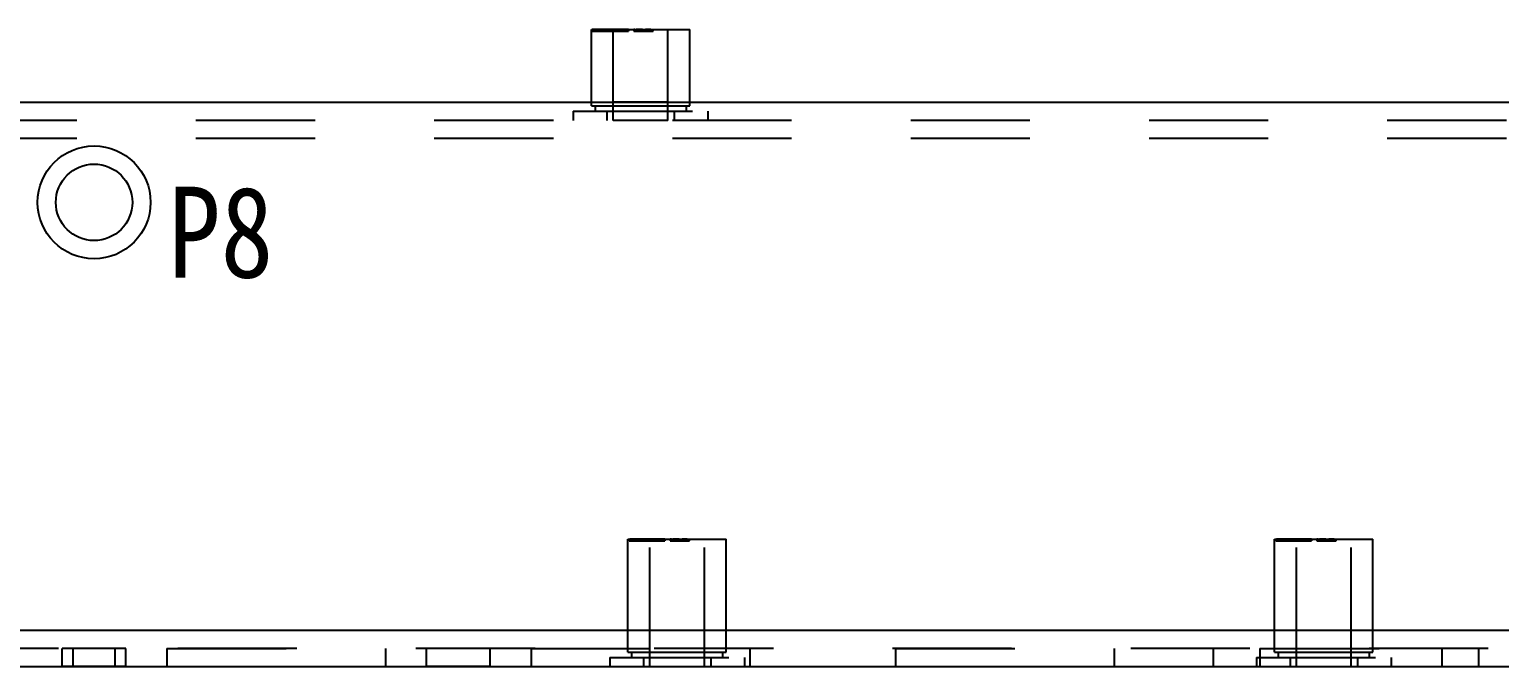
# Model space of a CAD drawing. Header units: millimetres. Extents: x 1262 to 3787, y 0 to 841.
# Drawn here: x 3001.7 to 3082.4, y 627.2 to 662.2 of the extents above; entities that cross this region are included whole.
import ezdxf

# ---------------------------------------------------------------- set-up
doc = ezdxf.new("R2010")
doc.units = ezdxf.units.MM
doc.header["$LTSCALE"] = 65.395
doc.linetypes.add('HIDDEN', pattern=[0.2, 0.1, -0.1])
doc.layers.get('0').update_dxf_attribs({"linetype": 'CONTINUOUS'})
doc.layers.add('02___PRT_ALL_AXES', color=7, linetype='CONTINUOUS')
doc.layers.add('DEFAULT_2', color=8, linetype='HIDDEN')
doc.styles.get("Standard").update_dxf_attribs({"font": 'txt', "width": 0.85})

msp = doc.modelspace()

# ---------------------------------------------------------------- linework, layer by layer
at = {"color": 7, "linetype": 'Continuous'}
for p, q in [((3032.51, 658.158), (3032.51, 662.158)), ((3037.91, 658.158), (3037.91, 662.158))]:
    msp.add_line(p, q, dxfattribs=at)
at = {"color": 3, "linetype": 'Continuous'}
for p, q in [((2749.21, 658.158), (3161.21, 658.158)), ((2749.21, 629.158), (3161.21, 629.158)), ((2975.994, 627.158), (3160.21, 627.158))]:
    msp.add_line(p, q, dxfattribs=at)
msp.add_circle((3005.21, 652.658), 3.1, dxfattribs=at)
at = {"color": 7, "linetype": 'Continuous'}
msp.add_circle((3005.21, 652.658), 2.1, dxfattribs=at)
at = {"layer": '02___PRT_ALL_AXES', "color": 7, "linetype": 'Continuous'}
for p, q in [((3032.51, 662.158), (3037.91, 662.158)), ((3032.51, 658.158), (3032.51, 662.158)), ((3037.91, 658.158), (3037.91, 662.158))]:
    msp.add_line(p, q, dxfattribs=at)
at = {"layer": '02___PRT_ALL_AXES', "color": 8, "linetype": 'HIDDEN'}
for p, q in [((3033.71, 657.158), (3033.71, 662.158)), ((3036.71, 657.158), (3036.71, 662.158)), ((3032.51, 657.958), (3032.51, 658.158)), ((3036.71, 658.158), (3033.71, 658.158)), ((3037.91, 657.958), (3037.91, 658.158)), ((3036.71, 657.158), (3033.71, 657.158)), ((3034.51, 634.158), (3039.91, 634.158)), ((3034.51, 627.958), (3034.51, 634.158)), ((3035.71, 627.158), (3035.71, 634.158)), ((3038.71, 627.158), (3038.71, 634.158)), ((3039.91, 627.958), (3039.91, 634.158)), ((3070.01, 634.158), (3075.41, 634.158)), ((3070.01, 627.958), (3070.01, 634.158)), ((3071.21, 627.158), (3071.21, 634.158)), ((3074.21, 627.158), (3074.21, 634.158)), ((3075.41, 627.958), (3075.41, 634.158)), ((3006.96, 628.158), (3003.46, 628.158)), ((3003.46, 627.158), (3003.46, 628.158)), ((3004.06, 627.158), (3004.06, 628.158)), ((3006.36, 627.158), (3006.36, 628.158)), ((3006.96, 627.158), (3006.96, 628.158)), ((3009.21, 628.158), (3021.21, 628.158)), ((3009.21, 628.158), (3009.21, 627.158)), ((3021.21, 628.158), (3021.21, 627.158)), ((3026.96, 628.158), (3023.46, 628.158)), ((3023.46, 627.158), (3023.46, 628.158)), ((3026.96, 627.158), (3026.96, 628.158)), ((3029.21, 628.158), (3041.21, 628.158)), ((3029.21, 628.158), (3029.21, 627.158)), ((3041.21, 628.158), (3041.21, 627.158)), ((3049.21, 628.158), (3061.21, 628.158)), ((3049.21, 628.158), (3049.21, 627.158)), ((3061.21, 628.158), (3061.21, 627.158)), ((3069.21, 628.158), (3081.21, 628.158)), ((3069.21, 628.158), (3069.21, 627.158)), ((3081.21, 628.158), (3081.21, 627.158)), ((3006.96, 627.158), (3003.46, 627.158)), ((3009.21, 627.158), (3021.21, 627.158)), ((3026.96, 627.158), (3023.46, 627.158)), ((3029.21, 627.158), (3041.21, 627.158)), ((3049.21, 627.158), (3061.21, 627.158)), ((3069.21, 627.158), (3081.21, 627.158))]:
    msp.add_line(p, q, dxfattribs=at)
at = {"layer": 'DEFAULT_2', "color": 8, "linetype": 'HIDDEN'}
for p, q in [((3032.562, 662.158), (3032.56, 662.158)), ((3032.56, 662.158), (3032.56, 662.058)), ((3032.56, 662.058), (3034.543, 662.058)), ((3032.562, 662.058), (3032.562, 662.158)), ((3034.543, 662.158), (3032.591, 662.158)), ((3032.591, 662.058), (3032.591, 662.158)), ((3032.599, 662.158), (3032.599, 662.058)), ((3032.633, 662.158), (3032.633, 662.058)), ((3032.665, 662.158), (3032.665, 662.058)), ((3032.668, 662.158), (3032.668, 662.058)), ((3032.668, 662.158), (3032.668, 662.058)), ((3032.693, 662.158), (3032.693, 662.058)), ((3032.696, 662.158), (3032.696, 662.058)), ((3032.718, 662.158), (3032.718, 662.058)), ((3032.732, 662.158), (3032.732, 662.058)), ((3032.749, 662.158), (3032.749, 662.058)), ((3032.763, 662.158), (3032.763, 662.058)), ((3032.787, 662.158), (3032.787, 662.058)), ((3032.807, 662.158), (3032.807, 662.058)), ((3032.814, 662.158), (3032.814, 662.058)), ((3032.846, 662.158), (3032.846, 662.058)), ((3032.848, 662.158), (3032.848, 662.058)), ((3032.879, 662.158), (3032.879, 662.058)), ((3032.907, 662.158), (3032.907, 662.058)), ((3032.915, 662.158), (3032.915, 662.058)), ((3032.959, 662.158), (3032.959, 662.058)), ((3032.987, 662.158), (3032.987, 662.058)), ((3033.042, 662.158), (3033.042, 662.058)), ((3033.056, 662.158), (3033.056, 662.058)), ((3033.061, 662.158), (3033.061, 662.058)), ((3033.081, 662.158), (3033.081, 662.058)), ((3033.093, 662.158), (3033.093, 662.058)), ((3033.106, 662.158), (3033.106, 662.058)), ((3033.108, 662.158), (3033.108, 662.058)), ((3033.141, 662.158), (3033.141, 662.058)), ((3033.174, 662.158), (3033.174, 662.058)), ((3033.184, 662.158), (3033.184, 662.058)), ((3033.212, 662.158), (3033.212, 662.058)), ((3033.214, 662.158), (3033.214, 662.058)), ((3033.237, 662.158), (3033.237, 662.058)), ((3033.242, 662.158), (3033.242, 662.058)), ((3033.262, 662.158), (3033.262, 662.058)), ((3033.286, 662.158), (3033.286, 662.058)), ((3033.374, 662.158), (3033.374, 662.058)), ((3033.38, 662.158), (3033.38, 662.058)), ((3033.384, 662.158), (3033.384, 662.058)), ((3033.408, 662.158), (3033.408, 662.058)), ((3033.41, 662.158), (3033.41, 662.058)), ((3033.419, 662.158), (3033.419, 662.058)), ((3033.442, 662.158), (3033.442, 662.058)), ((3033.451, 662.158), (3033.451, 662.058)), ((3033.453, 662.158), (3033.453, 662.058)), ((3033.477, 662.158), (3033.477, 662.058)), ((3033.478, 662.158), (3033.478, 662.058)), ((3033.481, 662.158), (3033.481, 662.058)), ((3033.507, 662.158), (3033.507, 662.058)), ((3033.575, 662.158), (3033.575, 662.058)), ((3033.599, 662.158), (3033.599, 662.058)), ((3033.603, 662.158), (3033.603, 662.058)), ((3033.606, 662.158), (3033.606, 662.058)), ((3033.618, 662.158), (3033.618, 662.058)), ((3033.619, 662.158), (3033.619, 662.058)), ((3033.624, 662.158), (3033.624, 662.058)), ((3033.633, 662.158), (3033.633, 662.058)), ((3033.637, 662.158), (3033.637, 662.058)), ((3033.662, 662.158), (3033.662, 662.058)), ((3033.687, 662.158), (3033.687, 662.058)), ((3033.703, 662.158), (3033.703, 662.058)), ((3033.707, 662.158), (3033.707, 662.058)), ((3033.717, 662.158), (3033.717, 662.058)), ((3033.723, 662.158), (3033.723, 662.058)), ((3033.741, 662.158), (3033.741, 662.058)), ((3033.743, 662.058), (3033.743, 662.158)), ((3033.751, 662.158), (3033.751, 662.058)), ((3033.792, 662.158), (3033.792, 662.058)), ((3033.82, 662.158), (3033.82, 662.058)), ((3033.83, 662.158), (3033.83, 662.058)), ((3033.862, 662.158), (3033.862, 662.058)), ((3033.865, 662.158), (3033.865, 662.058)), ((3033.888, 662.158), (3033.888, 662.058)), ((3033.896, 662.058), (3033.896, 662.158)), ((3033.903, 662.158), (3033.903, 662.058)), ((3033.906, 662.158), (3033.906, 662.058)), ((3033.91, 662.158), (3033.91, 662.058)), ((3033.927, 662.158), (3033.927, 662.058)), ((3033.969, 662.158), (3033.969, 662.058)), ((3033.971, 662.158), (3033.971, 662.058)), ((3033.972, 662.158), (3033.972, 662.058)), ((3033.977, 662.158), (3033.977, 662.058)), ((3033.983, 662.158), (3033.983, 662.058)), ((3033.999, 662.158), (3033.999, 662.058)), ((3034.024, 662.158), (3034.024, 662.058)), ((3034.027, 662.158), (3034.027, 662.058)), ((3034.066, 662.158), (3034.066, 662.058)), ((3034.068, 662.158), (3034.068, 662.058)), ((3034.068, 662.158), (3034.068, 662.058)), ((3034.074, 662.158), (3034.074, 662.058)), ((3034.087, 662.158), (3034.087, 662.058)), ((3034.095, 662.158), (3034.095, 662.058)), ((3034.131, 662.158), (3034.131, 662.058)), ((3034.139, 662.158), (3034.139, 662.058)), ((3034.141, 662.158), (3034.141, 662.058)), ((3034.143, 662.158), (3034.143, 662.058)), ((3034.171, 662.158), (3034.171, 662.058)), ((3034.18, 662.158), (3034.18, 662.058)), ((3034.21, 662.158), (3034.21, 662.058)), ((3034.243, 662.158), (3034.243, 662.058)), ((3034.261, 662.158), (3034.261, 662.058)), ((3034.315, 662.158), (3034.315, 662.058)), ((3034.316, 662.158), (3034.316, 662.058)), ((3034.352, 662.158), (3034.352, 662.058)), ((3034.393, 662.158), (3034.393, 662.058)), ((3034.425, 662.158), (3034.425, 662.058)), ((3034.428, 662.158), (3034.428, 662.058)), ((3034.466, 662.158), (3034.466, 662.058)), ((3034.515, 662.158), (3034.515, 662.058)), ((3034.517, 662.158), (3034.517, 662.058)), ((3034.543, 662.158), (3034.543, 662.058)), ((3034.9, 662.158), (3034.832, 662.158)), ((3034.832, 662.158), (3034.832, 662.058)), ((3034.832, 662.058), (3035.898, 662.058)), ((3034.9, 662.058), (3034.9, 662.158)), ((3035.319, 662.158), (3034.972, 662.158)), ((3034.972, 662.158), (3034.972, 662.058)), ((3035.019, 662.158), (3035.019, 662.058)), ((3035.027, 662.058), (3035.027, 662.158)), ((3035.319, 662.058), (3035.319, 662.158)), ((3035.395, 662.158), (3035.395, 662.058)), ((3035.775, 662.158), (3035.486, 662.158)), ((3035.486, 662.058), (3035.486, 662.158)), ((3035.643, 662.158), (3035.643, 662.058)), ((3035.72, 662.158), (3035.72, 662.058)), ((3035.775, 662.058), (3035.775, 662.158)), ((3035.83, 662.158), (3035.83, 662.058)), ((3035.898, 662.058), (3035.898, 662.158)), ((3032.51, 657.958), (3032.51, 658.158)), ((3032.51, 657.958), (3037.91, 657.958)), ((3032.71, 657.958), (3032.71, 657.658)), ((3037.71, 657.958), (3037.71, 657.658)), ((3037.91, 657.958), (3037.91, 658.158)), ((3161.21, 657.158), (2749.21, 657.158)), ((3031.515, 657.658), (3038.905, 657.658)), ((3031.515, 657.658), (3031.515, 657.158)), ((3033.362, 657.658), (3033.362, 657.158)), ((3037.057, 657.658), (3037.057, 657.158)), ((3038.905, 657.658), (3038.905, 657.158)), ((3161.21, 656.158), (2749.21, 656.158)), ((3034.51, 627.958), (3034.51, 634.158)), ((3034.585, 634.058), (3034.585, 634.158)), ((3034.585, 634.058), (3036.543, 634.058)), ((3036.543, 634.158), (3034.616, 634.158)), ((3034.616, 634.058), (3034.616, 634.158)), ((3035.237, 634.158), (3035.237, 634.058)), ((3035.242, 634.158), (3035.242, 634.058)), ((3035.262, 634.158), (3035.262, 634.058)), ((3035.286, 634.158), (3035.286, 634.058)), ((3035.365, 634.158), (3035.365, 634.058)), ((3035.38, 634.158), (3035.38, 634.058)), ((3035.384, 634.158), (3035.384, 634.058)), ((3035.393, 634.158), (3035.393, 634.058)), ((3035.408, 634.158), (3035.408, 634.058)), ((3035.41, 634.158), (3035.41, 634.058)), ((3035.419, 634.158), (3035.419, 634.058)), ((3035.442, 634.158), (3035.442, 634.058)), ((3035.451, 634.158), (3035.451, 634.058)), ((3035.453, 634.158), (3035.453, 634.058)), ((3035.469, 634.158), (3035.469, 634.058)), ((3035.477, 634.158), (3035.477, 634.058)), ((3035.481, 634.158), (3035.481, 634.058)), ((3035.529, 634.158), (3035.529, 634.058)), ((3035.575, 634.158), (3035.575, 634.058)), ((3035.599, 634.158), (3035.599, 634.058)), ((3035.603, 634.158), (3035.603, 634.058)), ((3035.606, 634.158), (3035.606, 634.058)), ((3035.618, 634.158), (3035.618, 634.058)), ((3035.619, 634.158), (3035.619, 634.058)), ((3035.624, 634.158), (3035.624, 634.058)), ((3035.633, 634.158), (3035.633, 634.058)), ((3035.637, 634.158), (3035.637, 634.058)), ((3035.662, 634.158), (3035.662, 634.058)), ((3035.687, 634.158), (3035.687, 634.058)), ((3035.703, 634.158), (3035.703, 634.058)), ((3035.707, 634.158), (3035.707, 634.058)), ((3035.717, 634.158), (3035.717, 634.058)), ((3035.723, 634.158), (3035.723, 634.058)), ((3035.741, 634.158), (3035.741, 634.058)), ((3035.743, 634.058), (3035.743, 634.158)), ((3035.751, 634.158), (3035.751, 634.058)), ((3035.792, 634.158), (3035.792, 634.058)), ((3035.82, 634.158), (3035.82, 634.058)), ((3035.83, 634.158), (3035.83, 634.058)), ((3035.862, 634.158), (3035.862, 634.058)), ((3035.865, 634.158), (3035.865, 634.058)), ((3035.888, 634.158), (3035.888, 634.058)), ((3035.896, 634.058), (3035.896, 634.158)), ((3035.903, 634.158), (3035.903, 634.058)), ((3035.906, 634.158), (3035.906, 634.058)), ((3035.91, 634.158), (3035.91, 634.058)), ((3035.927, 634.158), (3035.927, 634.058)), ((3035.969, 634.158), (3035.969, 634.058)), ((3035.971, 634.158), (3035.971, 634.058)), ((3035.972, 634.158), (3035.972, 634.058)), ((3035.977, 634.158), (3035.977, 634.058)), ((3035.983, 634.158), (3035.983, 634.058)), ((3035.999, 634.158), (3035.999, 634.058)), ((3036.024, 634.158), (3036.024, 634.058)), ((3036.027, 634.158), (3036.027, 634.058)), ((3036.066, 634.158), (3036.066, 634.058)), ((3036.068, 634.158), (3036.068, 634.058)), ((3036.068, 634.158), (3036.068, 634.058)), ((3036.074, 634.158), (3036.074, 634.058)), ((3036.087, 634.158), (3036.087, 634.058)), ((3036.095, 634.158), (3036.095, 634.058)), ((3036.131, 634.158), (3036.131, 634.058)), ((3036.139, 634.158), (3036.139, 634.058)), ((3036.141, 634.158), (3036.141, 634.058)), ((3036.143, 634.158), (3036.143, 634.058)), ((3036.171, 634.158), (3036.171, 634.058)), ((3036.18, 634.158), (3036.18, 634.058)), ((3036.21, 634.158), (3036.21, 634.058)), ((3036.243, 634.158), (3036.243, 634.058)), ((3036.261, 634.158), (3036.261, 634.058)), ((3036.315, 634.158), (3036.315, 634.058)), ((3036.316, 634.158), (3036.316, 634.058)), ((3036.352, 634.158), (3036.352, 634.058)), ((3036.393, 634.158), (3036.393, 634.058)), ((3036.425, 634.158), (3036.425, 634.058)), ((3036.428, 634.158), (3036.428, 634.058)), ((3036.466, 634.158), (3036.466, 634.058)), ((3036.515, 634.158), (3036.515, 634.058)), ((3036.517, 634.158), (3036.517, 634.058)), ((3036.543, 634.158), (3036.543, 634.058)), ((3036.9, 634.158), (3036.832, 634.158)), ((3036.832, 634.158), (3036.832, 634.058)), ((3036.832, 634.058), (3037.898, 634.058)), ((3036.9, 634.058), (3036.9, 634.158)), ((3037.319, 634.158), (3036.972, 634.158)), ((3036.972, 634.158), (3036.972, 634.058)), ((3037.019, 634.158), (3037.019, 634.058)), ((3037.027, 634.058), (3037.027, 634.158)), ((3037.319, 634.058), (3037.319, 634.158)), ((3037.395, 634.158), (3037.395, 634.058)), ((3037.775, 634.158), (3037.486, 634.158)), ((3037.486, 634.058), (3037.486, 634.158)), ((3037.643, 634.158), (3037.643, 634.058)), ((3037.72, 634.158), (3037.72, 634.058)), ((3037.775, 634.058), (3037.775, 634.158)), ((3037.83, 634.158), (3037.83, 634.058)), ((3037.898, 634.058), (3037.898, 634.158)), ((3039.91, 627.958), (3039.91, 634.158)), ((3070.01, 627.958), (3070.01, 634.158)), ((3070.085, 634.058), (3070.085, 634.158)), ((3070.085, 634.058), (3072.043, 634.058)), ((3072.043, 634.158), (3070.116, 634.158)), ((3070.116, 634.058), (3070.116, 634.158)), ((3070.737, 634.158), (3070.737, 634.058)), ((3070.742, 634.158), (3070.742, 634.058)), ((3070.762, 634.158), (3070.762, 634.058)), ((3070.786, 634.158), (3070.786, 634.058)), ((3070.865, 634.158), (3070.865, 634.058)), ((3070.88, 634.158), (3070.88, 634.058)), ((3070.884, 634.158), (3070.884, 634.058)), ((3070.893, 634.158), (3070.893, 634.058)), ((3070.908, 634.158), (3070.908, 634.058)), ((3070.91, 634.158), (3070.91, 634.058)), ((3070.919, 634.158), (3070.919, 634.058)), ((3070.942, 634.158), (3070.942, 634.058)), ((3070.951, 634.158), (3070.951, 634.058)), ((3070.953, 634.158), (3070.953, 634.058)), ((3070.969, 634.158), (3070.969, 634.058)), ((3070.977, 634.158), (3070.977, 634.058)), ((3070.981, 634.158), (3070.981, 634.058)), ((3071.029, 634.158), (3071.029, 634.058)), ((3071.075, 634.158), (3071.075, 634.058)), ((3071.099, 634.158), (3071.099, 634.058)), ((3071.103, 634.158), (3071.103, 634.058)), ((3071.106, 634.158), (3071.106, 634.058)), ((3071.118, 634.158), (3071.118, 634.058)), ((3071.119, 634.158), (3071.119, 634.058)), ((3071.124, 634.158), (3071.124, 634.058)), ((3071.133, 634.158), (3071.133, 634.058)), ((3071.137, 634.158), (3071.137, 634.058)), ((3071.162, 634.158), (3071.162, 634.058)), ((3071.187, 634.158), (3071.187, 634.058)), ((3071.203, 634.158), (3071.203, 634.058)), ((3071.207, 634.158), (3071.207, 634.058)), ((3071.217, 634.158), (3071.217, 634.058)), ((3071.223, 634.158), (3071.223, 634.058)), ((3071.241, 634.158), (3071.241, 634.058)), ((3071.243, 634.058), (3071.243, 634.158)), ((3071.251, 634.158), (3071.251, 634.058)), ((3071.292, 634.158), (3071.292, 634.058)), ((3071.32, 634.158), (3071.32, 634.058)), ((3071.33, 634.158), (3071.33, 634.058)), ((3071.362, 634.158), (3071.362, 634.058)), ((3071.365, 634.158), (3071.365, 634.058)), ((3071.388, 634.158), (3071.388, 634.058)), ((3071.396, 634.058), (3071.396, 634.158)), ((3071.403, 634.158), (3071.403, 634.058)), ((3071.406, 634.158), (3071.406, 634.058)), ((3071.41, 634.158), (3071.41, 634.058)), ((3071.427, 634.158), (3071.427, 634.058)), ((3071.469, 634.158), (3071.469, 634.058)), ((3071.471, 634.158), (3071.471, 634.058)), ((3071.472, 634.158), (3071.472, 634.058)), ((3071.477, 634.158), (3071.477, 634.058)), ((3071.483, 634.158), (3071.483, 634.058)), ((3071.499, 634.158), (3071.499, 634.058)), ((3071.524, 634.158), (3071.524, 634.058)), ((3071.527, 634.158), (3071.527, 634.058)), ((3071.566, 634.158), (3071.566, 634.058)), ((3071.568, 634.158), (3071.568, 634.058)), ((3071.568, 634.158), (3071.568, 634.058)), ((3071.574, 634.158), (3071.574, 634.058)), ((3071.587, 634.158), (3071.587, 634.058)), ((3071.595, 634.158), (3071.595, 634.058)), ((3071.631, 634.158), (3071.631, 634.058)), ((3071.639, 634.158), (3071.639, 634.058)), ((3071.641, 634.158), (3071.641, 634.058)), ((3071.643, 634.158), (3071.643, 634.058)), ((3071.671, 634.158), (3071.671, 634.058)), ((3071.68, 634.158), (3071.68, 634.058)), ((3071.71, 634.158), (3071.71, 634.058)), ((3071.743, 634.158), (3071.743, 634.058)), ((3071.761, 634.158), (3071.761, 634.058)), ((3071.815, 634.158), (3071.815, 634.058)), ((3071.816, 634.158), (3071.816, 634.058)), ((3071.852, 634.158), (3071.852, 634.058)), ((3071.893, 634.158), (3071.893, 634.058)), ((3071.925, 634.158), (3071.925, 634.058)), ((3071.928, 634.158), (3071.928, 634.058)), ((3071.966, 634.158), (3071.966, 634.058)), ((3072.015, 634.158), (3072.015, 634.058)), ((3072.017, 634.158), (3072.017, 634.058)), ((3072.043, 634.158), (3072.043, 634.058)), ((3072.4, 634.158), (3072.332, 634.158)), ((3072.332, 634.158), (3072.332, 634.058)), ((3072.332, 634.058), (3073.398, 634.058)), ((3072.4, 634.058), (3072.4, 634.158)), ((3072.819, 634.158), (3072.472, 634.158)), ((3072.472, 634.158), (3072.472, 634.058)), ((3072.519, 634.158), (3072.519, 634.058)), ((3072.527, 634.058), (3072.527, 634.158)), ((3072.819, 634.058), (3072.819, 634.158)), ((3072.895, 634.158), (3072.895, 634.058)), ((3073.275, 634.158), (3072.986, 634.158)), ((3072.986, 634.058), (3072.986, 634.158)), ((3073.143, 634.158), (3073.143, 634.058)), ((3073.22, 634.158), (3073.22, 634.058)), ((3073.275, 634.058), (3073.275, 634.158)), ((3073.33, 634.158), (3073.33, 634.058)), ((3073.398, 634.058), (3073.398, 634.158)), ((3075.41, 627.958), (3075.41, 634.158)), ((3160.21, 628.158), (2974.68, 628.158)), ((3034.51, 627.958), (3039.91, 627.958)), ((3034.71, 627.958), (3034.71, 627.658)), ((3039.71, 627.958), (3039.71, 627.658)), ((3066.66, 627.158), (3066.66, 628.158)), ((3070.01, 627.958), (3075.41, 627.958)), ((3070.21, 627.958), (3070.21, 627.658)), ((3075.21, 627.958), (3075.21, 627.658)), ((3079.21, 627.158), (3079.21, 628.158)), ((3033.515, 627.658), (3040.905, 627.658)), ((3033.515, 627.658), (3033.515, 627.158)), ((3035.362, 627.658), (3035.362, 627.158)), ((3039.057, 627.658), (3039.057, 627.158)), ((3040.905, 627.658), (3040.905, 627.158)), ((3069.015, 627.658), (3076.405, 627.658)), ((3069.015, 627.658), (3069.015, 627.158)), ((3070.862, 627.658), (3070.862, 627.158)), ((3074.557, 627.658), (3074.557, 627.158)), ((3076.405, 627.658), (3076.405, 627.158))]:
    msp.add_line(p, q, dxfattribs=at)

# ---------------------------------------------------------------- texts
at = {"color": 2, "linetype": 'Continuous', "insert": (3009.266, 653.524), "char_height": 5, "width": 8.5, "attachment_point": 1, "line_spacing_factor": 0.9}
msp.add_mtext('P8', dxfattribs=at)

doc.saveas('drawing.dxf')
